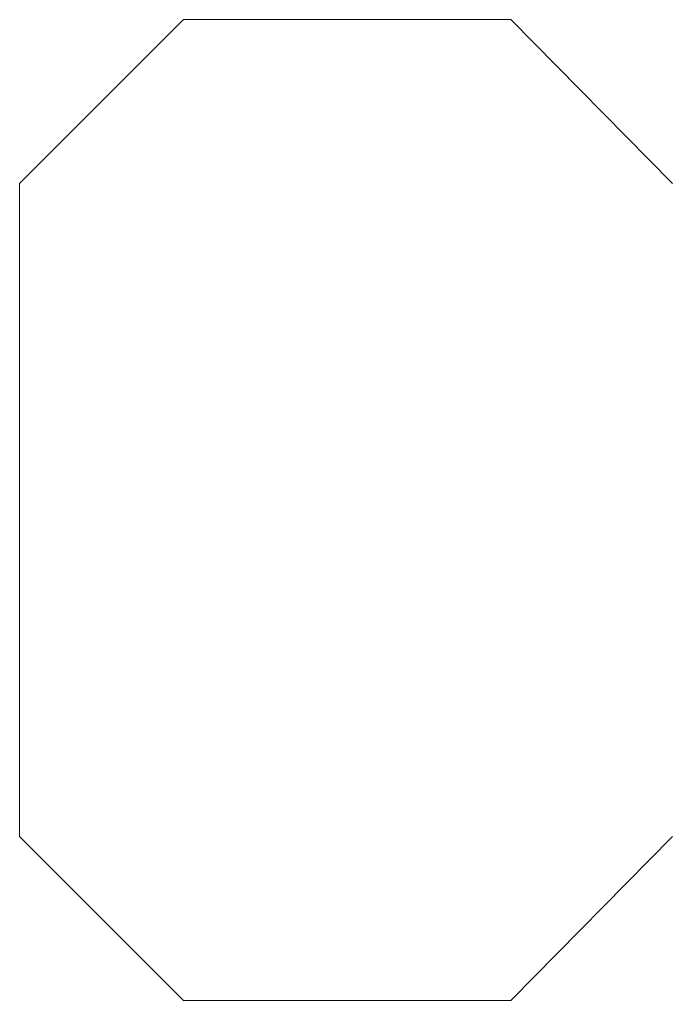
# Model space of a CAD drawing. Extents: x 0.007 to 0.672, y 0.002 to 1.001.
import ezdxf

# ---------------------------------------------------------------- set-up
doc = ezdxf.new("R2010")
doc.units = 0
doc.header["$MEASUREMENT"] = 0

msp = doc.modelspace()

# ---------------------------------------------------------------- linework, layer by layer
at = {"color": 139, "lineweight": 0}
msp.add_lwpolyline([(0.67211, 0.16875), (0.50739, 0.00184), (0.17355, 0.00184), (0.00663, 0.16875), (0.00663, 0.83423), (0.17355, 1.00115), (0.50739, 1.00115), (0.67211, 0.83423)], dxfattribs=at)

doc.saveas('drawing.dxf')
